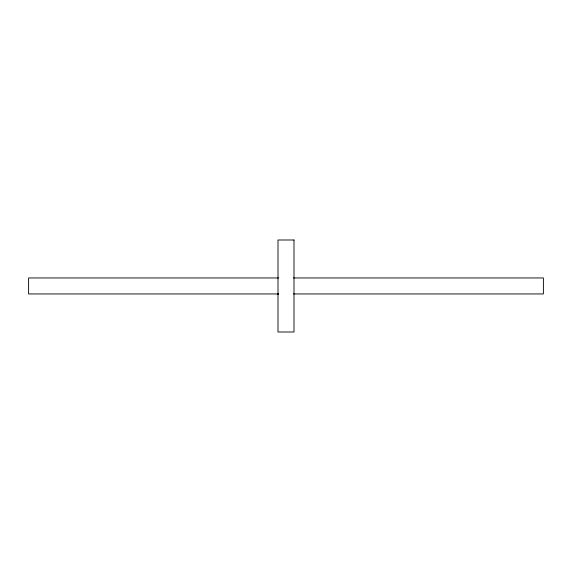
<?xml version="1.0" encoding="UTF-8"?>
<svg xmlns="http://www.w3.org/2000/svg" width="572" height="572" viewBox="0 0 572 572"><rect width="100%" height="100%" fill="white"/><g stroke="black" fill="none" stroke-linecap="round" stroke-linejoin="round"><path stroke-width="0.86" d="M277.999 294.387L277.999 293.951M278.707 277.956L28.6 277.956L28.6 293.951L278.707 293.951M293.407 277.956L543.4 277.956L543.4 293.951L293.407 293.951M294.001 239.997L277.999 239.997L277.999 331.996L294.001 332.003L294.001 239.997"/></g></svg>
